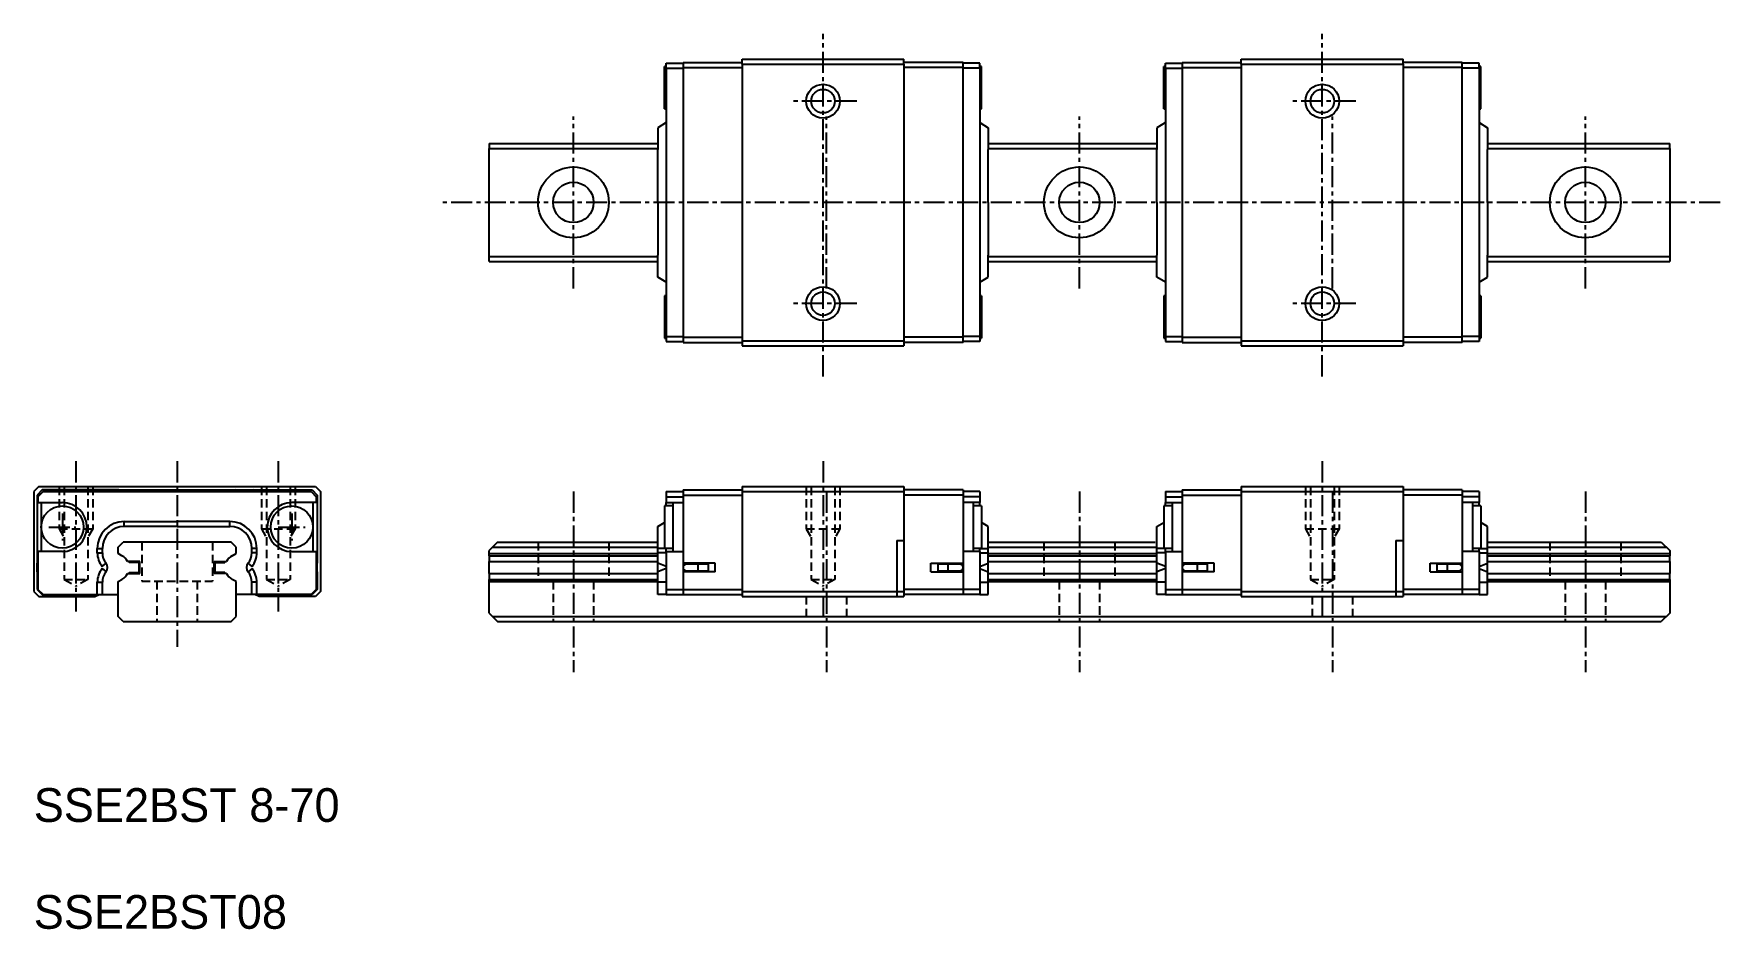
# Model space of a CAD drawing. Extents: x 10 to 110, y 10 to 63.1.
import ezdxf

# ---------------------------------------------------------------- set-up
doc = ezdxf.new("R2010")
doc.units = 0
doc.linetypes.add('CENTER', pattern=[2, 1.25, -0.25, 0.25, -0.25])
doc.linetypes.add('DASHED', pattern=[0.75, 0.5, -0.25])
doc.layers.get('0').update_dxf_attribs({"linetype": 'CONTINUOUS'})
doc.layers.add('CENTER', color=1, linetype='CENTER')

msp = doc.modelspace()

# ---------------------------------------------------------------- linework, layer by layer
at = {"color": 7, "linetype": 'CONTINUOUS'}
for p, q in [((47.4, 58.62), (47.4, 61.12)), ((47.5, 61.12), (47.4, 61.12)), ((47.5, 61.02), (47.5, 61.32)), ((47.5, 61.32), (48.5, 61.32)), ((47.5, 61.02), (47.5, 45.12)), ((47.5, 61.02), (48.5, 61.02)), ((48.5, 61.37), (48.5, 44.77)), ((48.5, 61.37), (52, 61.37)), ((48.5, 61.07), (52, 61.07)), ((52, 61.57), (61.6, 61.57)), ((52, 61.27), (52, 61.57)), ((52, 61.27), (61.6, 61.27)), ((52, 61.27), (52, 44.87)), ((61.6, 61.27), (61.6, 61.57)), ((65.1, 61.37), (61.6, 61.37)), ((65.1, 61.37), (61.6, 61.37)), ((61.6, 61.27), (61.6, 44.87)), ((65.1, 61.07), (61.6, 61.07)), ((65.1, 61.07), (61.6, 61.07)), ((65.1, 44.77), (65.1, 61.37)), ((66.1, 61.32), (65.1, 61.32)), ((66.1, 61.02), (65.1, 61.02)), ((66.1, 61.02), (66.1, 61.32)), ((66.2, 61.12), (66.1, 61.12)), ((66.2, 61.12), (66.1, 61.12)), ((66.1, 61.02), (66.1, 45.12)), ((66.2, 58.62), (66.2, 61.12)), ((66.2, 58.62), (66.2, 61.12)), ((77, 58.62), (77, 61.12)), ((77.1, 61.12), (77, 61.12)), ((77.1, 61.02), (77.1, 61.32)), ((77.1, 61.32), (78.1, 61.32)), ((77.1, 61.02), (77.1, 45.12)), ((77.1, 61.02), (78.1, 61.02)), ((78.1, 61.37), (78.1, 44.77)), ((78.1, 61.37), (81.6, 61.37)), ((78.1, 61.07), (81.6, 61.07)), ((81.6, 61.57), (91.2, 61.57)), ((81.6, 61.27), (81.6, 61.57)), ((81.6, 61.27), (81.6, 44.87)), ((81.6, 61.27), (91.2, 61.27)), ((91.2, 61.27), (91.2, 61.57)), ((94.7, 61.37), (91.2, 61.37)), ((94.7, 61.37), (91.2, 61.37)), ((91.2, 61.27), (91.2, 44.87)), ((94.7, 61.07), (91.2, 61.07)), ((94.7, 61.07), (91.2, 61.07)), ((94.7, 44.77), (94.7, 61.37)), ((95.7, 61.32), (94.7, 61.32)), ((95.7, 61.02), (94.7, 61.02)), ((95.7, 61.02), (95.7, 61.32)), ((95.8, 61.12), (95.7, 61.12)), ((95.8, 61.12), (95.7, 61.12)), ((95.7, 61.02), (95.7, 45.12)), ((95.8, 58.62), (95.8, 61.12)), ((95.8, 58.62), (95.8, 61.12)), ((47.4, 58.62), (47.5, 58.62)), ((66.1, 58.62), (66.2, 58.62)), ((66.1, 58.62), (66.2, 58.62)), ((77, 58.62), (77.1, 58.62)), ((95.7, 58.62), (95.8, 58.62)), ((95.7, 58.62), (95.8, 58.62)), ((47.5, 57.8), (47, 57.5)), ((47, 57.5), (47, 56.2)), ((66.1, 57.8), (66.6, 57.5)), ((66.6, 57.5), (66.6, 56.2)), ((77.1, 57.8), (76.6, 57.5)), ((76.6, 57.5), (76.6, 56.2)), ((95.7, 57.8), (96.2, 57.5)), ((96.2, 57.5), (96.2, 56.2)), ((37, 56.57), (47, 56.57)), ((37, 56.57), (37, 56.27)), ((37, 49.87), (37, 56.27)), ((37, 56.27), (47, 56.27)), ((47, 53.07), (47, 56.2)), ((66.6, 56.57), (76.6, 56.57)), ((66.6, 56.27), (76.6, 56.27)), ((66.6, 53.07), (66.6, 56.2)), ((76.6, 53.07), (76.6, 56.2)), ((96.2, 56.57), (107, 56.57)), ((96.2, 56.27), (107, 56.27)), ((96.2, 53.07), (96.2, 56.2)), ((107, 56.27), (107, 56.57)), ((107, 56.27), (107, 49.87)), ((47, 53.07), (47, 49.94)), ((66.6, 53.07), (66.6, 49.94)), ((76.6, 53.07), (76.6, 49.94)), ((96.2, 53.07), (96.2, 49.94)), ((37, 49.87), (47, 49.87)), ((37, 49.57), (37, 49.87)), ((37, 49.57), (47, 49.57)), ((47, 48.64), (47, 49.94)), ((66.6, 48.64), (66.6, 49.94)), ((66.6, 49.87), (76.6, 49.87)), ((66.6, 49.57), (76.6, 49.57)), ((76.6, 48.64), (76.6, 49.94)), ((96.2, 48.64), (96.2, 49.94)), ((96.2, 49.87), (107, 49.87)), ((96.2, 49.57), (107, 49.57)), ((107, 49.87), (107, 49.57)), ((47.5, 48.34), (47, 48.64)), ((66.1, 48.34), (66.6, 48.64)), ((77.1, 48.34), (76.6, 48.64)), ((95.7, 48.34), (96.2, 48.64)), ((47.5, 47.52), (47.4, 47.52)), ((47.4, 47.52), (47.4, 45.02)), ((66.2, 47.52), (66.1, 47.52)), ((66.2, 47.52), (66.2, 45.02)), ((77, 47.52), (77, 45.02)), ((77.1, 47.52), (77, 47.52)), ((95.8, 47.52), (95.7, 47.52)), ((95.8, 47.52), (95.8, 45.02)), ((47.4, 45.02), (47.5, 45.02)), ((47.5, 45.12), (47.5, 44.82)), ((47.5, 45.12), (48.5, 45.12)), ((48.5, 45.07), (52, 45.07)), ((65.1, 45.07), (61.6, 45.07)), ((65.1, 45.07), (61.6, 45.07)), ((66.1, 45.12), (65.1, 45.12)), ((66.1, 45.12), (66.1, 44.82)), ((66.1, 45.02), (66.2, 45.02)), ((77, 45.02), (77.1, 45.02)), ((77.1, 45.12), (77.1, 44.82)), ((77.1, 45.12), (78.1, 45.12)), ((78.1, 45.07), (81.6, 45.07)), ((94.7, 45.07), (91.2, 45.07)), ((94.7, 45.07), (91.2, 45.07)), ((95.7, 45.12), (94.7, 45.12)), ((95.7, 45.12), (95.7, 44.82)), ((95.7, 45.02), (95.8, 45.02)), ((47.5, 44.82), (48.5, 44.82)), ((48.5, 44.77), (52, 44.77)), ((52, 44.87), (61.6, 44.87)), ((52, 44.87), (52, 44.57)), ((52, 44.57), (61.6, 44.57)), ((61.6, 44.87), (61.6, 44.57)), ((65.1, 44.77), (61.6, 44.77)), ((65.1, 44.77), (61.6, 44.77)), ((66.1, 44.82), (65.1, 44.82)), ((77.1, 44.82), (78.1, 44.82)), ((78.1, 44.77), (81.6, 44.77)), ((81.6, 44.87), (91.2, 44.87)), ((81.6, 44.87), (81.6, 44.57)), ((81.6, 44.57), (91.2, 44.57)), ((91.2, 44.87), (91.2, 44.57)), ((94.7, 44.77), (91.2, 44.77)), ((94.7, 44.77), (91.2, 44.77)), ((95.7, 44.82), (94.7, 44.82)), ((10.3, 36.22), (10, 35.92)), ((10.5, 36.02), (10.2, 35.72)), ((10.3, 36.22), (26.7, 36.22)), ((13.980385, 36.02), (10.5, 36.02)), ((15.019615, 36.02), (13.980385, 36.02)), ((15.019615, 36.02), (21.980385, 36.02)), ((21.980385, 36.02), (23.019615, 36.02)), ((23.019615, 36.02), (26.5, 36.02)), ((26.5, 36.02), (26.8, 35.72)), ((26.7, 36.22), (27, 35.92)), ((48.5, 36.02), (52, 36.02)), ((48.5, 36.02), (48.5, 35.72)), ((52, 36.22), (61.6, 36.22)), ((52, 36.22), (52, 35.92)), ((61.6, 36.22), (61.6, 35.92)), ((65.1, 36.02), (61.6, 36.02)), ((65.1, 36.02), (61.6, 36.02)), ((65.1, 36.02), (65.1, 35.72)), ((65.1, 36.02), (65.1, 35.72)), ((78.1, 36.02), (81.6, 36.02)), ((78.1, 36.02), (78.1, 35.72)), ((81.6, 36.22), (91.2, 36.22)), ((81.6, 36.22), (81.6, 35.92)), ((91.2, 36.22), (91.2, 35.92)), ((94.7, 36.02), (91.2, 36.02)), ((94.7, 36.02), (91.2, 36.02)), ((94.7, 36.02), (94.7, 35.72)), ((94.7, 36.02), (94.7, 35.72)), ((10, 35.92), (10, 30)), ((10.2, 35.72), (10.2, 31.67)), ((10.55, 35.92), (10.25, 35.62)), ((10.25, 35.62), (10.25, 35.27)), ((10.25, 35.27), (11.7, 35.27)), ((10.45, 35.27), (10.45, 33.82)), ((10.55, 35.92), (26.45, 35.92)), ((26.75, 35.27), (25.3, 35.27)), ((26.45, 35.92), (26.75, 35.62)), ((26.55, 35.27), (26.55, 33.82)), ((26.75, 35.62), (26.75, 35.27)), ((26.8, 35.72), (26.8, 31.67)), ((27, 35.92), (27, 30)), ((47.9, 35.07), (47.4, 35.07)), ((47.4, 35.07), (47.4, 32.57)), ((47.5, 35.92), (48.5, 35.92)), ((47.5, 35.92), (47.5, 35.62)), ((47.5, 35.62), (47.5, 35.27)), ((47.5, 35.62), (48.5, 35.62)), ((47.5, 35.27), (48.5, 35.27)), ((47.5, 35.07), (47.5, 35.27)), ((47.9, 35.27), (47.9, 33.82)), ((48.5, 35.72), (52, 35.72)), ((48.5, 35.72), (48.5, 31.67)), ((52, 35.92), (61.6, 35.92)), ((52, 35.92), (52, 30)), ((61.6, 35.92), (61.6, 30)), ((61.6, 35.92), (61.6, 33.02)), ((65.1, 35.72), (61.6, 35.72)), ((65.1, 35.72), (61.6, 35.72)), ((66.1, 35.92), (65.1, 35.92)), ((65.1, 35.72), (65.1, 31.67)), ((65.1, 35.72), (65.1, 31.67)), ((66.1, 35.62), (65.1, 35.62)), ((66.1, 35.27), (65.1, 35.27)), ((65.7, 35.27), (65.7, 33.82)), ((66.2, 35.07), (65.7, 35.07)), ((66.1, 35.92), (66.1, 35.62)), ((66.1, 35.62), (66.1, 35.27)), ((66.1, 35.07), (66.1, 35.27)), ((66.2, 35.07), (66.2, 32.57)), ((77, 35.07), (77, 32.57)), ((77.5, 35.07), (77, 35.07)), ((77.1, 35.92), (78.1, 35.92)), ((77.1, 35.92), (77.1, 35.62)), ((77.1, 35.62), (77.1, 35.27)), ((77.1, 35.62), (78.1, 35.62)), ((77.1, 35.27), (78.1, 35.27)), ((77.1, 35.07), (77.1, 35.27)), ((77.5, 35.27), (77.5, 33.82)), ((78.1, 35.72), (78.1, 31.67)), ((78.1, 35.72), (81.6, 35.72)), ((81.6, 35.92), (91.2, 35.92)), ((81.6, 35.92), (81.6, 30)), ((91.2, 35.92), (91.2, 30)), ((91.2, 35.92), (91.2, 33.02)), ((94.7, 35.72), (91.2, 35.72)), ((94.7, 35.72), (91.2, 35.72)), ((95.7, 35.92), (94.7, 35.92)), ((94.7, 35.72), (94.7, 31.67)), ((94.7, 35.72), (94.7, 31.67)), ((95.7, 35.62), (94.7, 35.62)), ((95.7, 35.27), (94.7, 35.27)), ((95.3, 35.27), (95.3, 33.82)), ((95.8, 35.07), (95.3, 35.07)), ((95.7, 35.92), (95.7, 35.62)), ((95.7, 35.62), (95.7, 35.27)), ((95.7, 35.07), (95.7, 35.27)), ((95.8, 35.07), (95.8, 32.57)), ((15.37, 34.15), (18.5, 34.15)), ((15.37, 33.85), (15.37, 34.15)), ((21.63, 34.15), (18.5, 34.15)), ((18.5, 34.15), (18.5, 33.85)), ((21.63, 33.85), (21.63, 34.15)), ((47, 33.85), (47.4, 34.09)), ((66.6, 33.85), (66.2, 34.09)), ((76.6, 33.85), (77, 34.09)), ((96.2, 33.85), (95.8, 34.09)), ((10.45, 33.82), (10.45, 32.37)), ((18.5, 33.85), (15.37, 33.85)), ((18.5, 33.85), (21.63, 33.85)), ((26.55, 33.82), (26.55, 32.37)), ((47, 32.55), (47, 33.85)), ((47.9, 33.82), (47.9, 32.37)), ((61.17, 33.02), (61.17, 29.72)), ((61.17, 33.02), (61.6, 33.02)), ((65.7, 33.82), (65.7, 32.37)), ((66.6, 32.55), (66.6, 33.85)), ((76.6, 32.55), (76.6, 33.85)), ((77.5, 33.82), (77.5, 32.37)), ((90.77, 33.02), (91.2, 33.02)), ((90.77, 33.02), (90.77, 29.72)), ((95.3, 33.82), (95.3, 32.37)), ((96.2, 32.55), (96.2, 33.85)), ((10.25, 32.37), (10.25, 30.12)), ((11.7, 32.37), (10.25, 32.37)), ((13.77, 32.294266), (13.77, 32.55)), ((13.77, 32.55), (14.07, 32.55)), ((13.77, 32.294266), (14.07, 32.294266)), ((14.07, 32.294266), (14.07, 32.55)), ((15, 32.62), (15.3, 32.92)), ((15, 32.253851), (15, 32.62)), ((15.2305, 32.120772), (15, 32.253851)), ((21.7, 32.92), (15.3, 32.92)), ((22, 32.62), (21.7, 32.92)), ((21.7695, 32.120772), (22, 32.253851)), ((22, 32.253851), (22, 32.62)), ((22.93, 32.294266), (22.93, 32.55)), ((23.23, 32.55), (22.93, 32.55)), ((23.23, 32.294266), (22.93, 32.294266)), ((23.23, 32.294266), (23.23, 32.55)), ((25.3, 32.37), (26.75, 32.37)), ((26.75, 32.37), (26.75, 30.12)), ((37.5, 32.92), (37, 32.42)), ((37, 32.253851), (37, 32.42)), ((37, 32.253851), (47, 32.253851)), ((37, 32.120772), (37, 32.253851)), ((37, 32.120772), (47, 32.120772)), ((37, 32.120772), (37, 31.77)), ((37.2, 32.62), (47, 32.62)), ((37.5, 32.92), (47, 32.92)), ((47, 32.294266), (47, 32.55)), ((47.4, 32.55), (47, 32.55)), ((47.5, 32.294266), (47, 32.294266)), ((47, 31.66979), (47, 32.294266)), ((47.4, 32.57), (47.9, 32.57)), ((47.5, 32.55), (47.4, 32.55)), ((47.5, 32.37), (47.5, 32.57)), ((47.5, 32.37), (47.5, 30.12)), ((47.5, 32.37), (48.5, 32.37)), ((66.1, 32.37), (65.1, 32.37)), ((65.7, 32.57), (66.2, 32.57)), ((66.1, 32.37), (66.1, 32.57)), ((66.1, 32.55), (66.6, 32.55)), ((66.1, 32.37), (66.1, 30.12)), ((66.1, 32.294266), (66.6, 32.294266)), ((66.6, 32.92), (76.5, 32.92)), ((66.6, 32.62), (76.6, 32.62)), ((66.6, 32.294266), (66.6, 32.55)), ((66.6, 31.66979), (66.6, 32.294266)), ((66.6, 32.253851), (76.6, 32.253851)), ((66.6, 32.120772), (76.6, 32.120772)), ((76.6, 32.294266), (76.6, 32.55)), ((77, 32.55), (76.6, 32.55)), ((77.1, 32.294266), (76.6, 32.294266)), ((76.6, 31.66979), (76.6, 32.294266)), ((77, 32.57), (77.5, 32.57)), ((77.1, 32.55), (77, 32.55)), ((77.1, 32.37), (77.1, 32.57)), ((77.1, 32.37), (77.1, 30.12)), ((77.1, 32.37), (78.1, 32.37)), ((95.7, 32.37), (94.7, 32.37)), ((95.3, 32.57), (95.8, 32.57)), ((95.7, 32.37), (95.7, 32.57)), ((95.7, 32.55), (96.2, 32.55)), ((95.7, 32.37), (95.7, 30.12)), ((95.7, 32.294266), (96.2, 32.294266)), ((96.2, 32.92), (106.5, 32.92)), ((96.2, 32.62), (106.8, 32.62)), ((96.2, 32.294266), (96.2, 32.55)), ((96.2, 31.66979), (96.2, 32.294266)), ((96.2, 32.253851), (107, 32.253851)), ((96.2, 32.120772), (107, 32.120772)), ((106.5, 32.92), (107, 32.42)), ((107, 32.42), (107, 32.253851)), ((107, 32.253851), (107, 32.120772)), ((107, 31.77), (107, 32.120772)), ((10.2, 31.17), (10.2, 31.67)), ((10.2, 31.67), (10.25, 31.67)), ((10.2, 31.17), (10.2, 30.12)), ((10.2, 31.17), (10.25, 31.17)), ((14.054642, 31.482448), (14.288956, 31.66979)), ((14.054642, 31.357552), (14.288956, 31.17021)), ((16.3, 31.77), (15.567581, 31.77)), ((15.567581, 31.07), (16.3, 31.07)), ((16.25, 31.72), (15.667964, 31.72)), ((15.667964, 31.12), (16.25, 31.12)), ((16.25, 31.12), (16.25, 31.72)), ((16.3, 31.07), (16.3, 31.77)), ((20.7, 31.77), (21.432419, 31.77)), ((20.7, 31.07), (20.7, 31.77)), ((21.432419, 31.07), (20.7, 31.07)), ((20.75, 31.72), (21.332036, 31.72)), ((20.75, 31.12), (20.75, 31.72)), ((21.332036, 31.12), (20.75, 31.12)), ((22.945358, 31.482448), (22.711044, 31.66979)), ((22.945358, 31.357552), (22.711044, 31.17021)), ((26.8, 31.67), (26.75, 31.67)), ((26.8, 31.17), (26.75, 31.17)), ((26.8, 31.17), (26.8, 31.67)), ((26.8, 31.17), (26.8, 30.12)), ((37, 31.77), (47, 31.77)), ((37, 31.07), (37, 31.77)), ((37, 31.07), (47, 31.07)), ((37, 31.07), (37, 30.719228)), ((47, 31.17021), (47, 31.66979)), ((47.5, 31.482448), (47, 31.66979)), ((47.5, 31.357552), (47, 31.17021)), ((47, 30.545734), (47, 31.17021)), ((48.5, 31.67), (48.5, 31.17)), ((50.4, 31.67), (48.5, 31.67)), ((50.4, 31.17), (48.5, 31.17)), ((48.5, 31.17), (48.5, 30.12)), ((49.4, 31.62), (48.7, 31.62)), ((49.4, 31.62), (48.7, 31.62)), ((48.7, 31.22), (49.4, 31.22)), ((48.7, 31.22), (49.4, 31.22)), ((49, 31.62), (49, 31.67)), ((49, 31.17), (49, 31.22)), ((49.32899, 31.62), (49.32899, 31.67)), ((49.32899, 31.17), (49.32899, 31.22)), ((50, 31.62), (49.4, 31.62)), ((50, 31.62), (49.4, 31.62)), ((49.4, 31.22), (49.4, 31.62)), ((49.4, 31.22), (49.4, 31.62)), ((49.4, 31.22), (50, 31.22)), ((49.4, 31.22), (50, 31.22)), ((50, 31.22), (50, 31.62)), ((50, 31.22), (50, 31.62)), ((50.4, 31.17), (50.4, 31.67)), ((63.2, 31.17), (63.2, 31.67)), ((63.2, 31.17), (63.2, 31.67)), ((63.2, 31.67), (65.1, 31.67)), ((63.2, 31.67), (65.1, 31.67)), ((63.2, 31.17), (65.1, 31.17)), ((63.2, 31.17), (65.1, 31.17)), ((63.6, 31.62), (63.6, 31.22)), ((64.2, 31.62), (63.6, 31.62)), ((63.6, 31.22), (64.2, 31.22)), ((64.9, 31.62), (64.2, 31.62)), ((64.2, 31.62), (64.2, 31.22)), ((64.2, 31.22), (64.9, 31.22)), ((64.27101, 31.62), (64.27101, 31.67)), ((64.27101, 31.62), (64.27101, 31.67)), ((64.27101, 31.17), (64.27101, 31.22)), ((64.27101, 31.17), (64.27101, 31.22)), ((64.6, 31.62), (64.6, 31.67)), ((64.6, 31.62), (64.6, 31.67)), ((64.6, 31.17), (64.6, 31.22)), ((64.6, 31.17), (64.6, 31.22)), ((65.1, 31.67), (65.1, 31.17)), ((65.1, 31.17), (65.1, 30.12)), ((65.1, 31.17), (65.1, 30.12)), ((66.1, 31.482448), (66.6, 31.66979)), ((66.1, 31.357552), (66.6, 31.17021)), ((66.6, 31.77), (76.6, 31.77)), ((66.6, 31.17021), (66.6, 31.66979)), ((66.6, 30.545734), (66.6, 31.17021)), ((66.6, 31.07), (76.6, 31.07)), ((76.6, 31.17021), (76.6, 31.66979)), ((77.1, 31.482448), (76.6, 31.66979)), ((77.1, 31.357552), (76.6, 31.17021)), ((76.6, 30.545734), (76.6, 31.17021)), ((80, 31.67), (78.1, 31.67)), ((78.1, 31.67), (78.1, 31.17)), ((80, 31.17), (78.1, 31.17)), ((78.1, 31.17), (78.1, 30.12)), ((79, 31.62), (78.3, 31.62)), ((79, 31.62), (78.3, 31.62)), ((78.3, 31.22), (79, 31.22)), ((78.3, 31.22), (79, 31.22)), ((78.6, 31.62), (78.6, 31.67)), ((78.6, 31.17), (78.6, 31.22)), ((78.92899, 31.62), (78.92899, 31.67)), ((78.92899, 31.17), (78.92899, 31.22)), ((79.6, 31.62), (79, 31.62)), ((79.6, 31.62), (79, 31.62)), ((79, 31.22), (79, 31.62)), ((79, 31.22), (79, 31.62)), ((79, 31.22), (79.6, 31.22)), ((79, 31.22), (79.6, 31.22)), ((79.6, 31.22), (79.6, 31.62)), ((79.6, 31.22), (79.6, 31.62)), ((80, 31.17), (80, 31.67)), ((92.8, 31.67), (94.7, 31.67)), ((92.8, 31.67), (94.7, 31.67)), ((92.8, 31.17), (92.8, 31.67)), ((92.8, 31.17), (92.8, 31.67)), ((92.8, 31.17), (94.7, 31.17)), ((92.8, 31.17), (94.7, 31.17)), ((93.8, 31.62), (93.2, 31.62)), ((93.2, 31.62), (93.2, 31.22)), ((93.2, 31.22), (93.8, 31.22)), ((93.8, 31.62), (93.8, 31.22)), ((94.5, 31.62), (93.8, 31.62)), ((93.8, 31.22), (94.5, 31.22)), ((93.87101, 31.62), (93.87101, 31.67)), ((93.87101, 31.62), (93.87101, 31.67)), ((93.87101, 31.17), (93.87101, 31.22)), ((93.87101, 31.17), (93.87101, 31.22)), ((94.2, 31.62), (94.2, 31.67)), ((94.2, 31.62), (94.2, 31.67)), ((94.2, 31.17), (94.2, 31.22)), ((94.2, 31.17), (94.2, 31.22)), ((94.7, 31.67), (94.7, 31.17)), ((94.7, 31.17), (94.7, 30.12)), ((94.7, 31.17), (94.7, 30.12)), ((95.7, 31.482448), (96.2, 31.66979)), ((95.7, 31.357552), (96.2, 31.17021)), ((96.2, 31.77), (107, 31.77)), ((96.2, 31.17021), (96.2, 31.66979)), ((96.2, 30.545734), (96.2, 31.17021)), ((96.2, 31.07), (107, 31.07)), ((107, 31.77), (107, 31.07)), ((107, 30.719228), (107, 31.07)), ((10, 30), (10.3, 29.7)), ((10.2, 30.12), (10.5, 29.82)), ((10.25, 30.12), (10.55, 29.82)), ((13.77, 30.545734), (14.07, 30.545734)), ((13.77, 29.82), (13.77, 30.545734)), ((14.07, 29.82), (14.07, 30.545734)), ((15, 30.586149), (15.2305, 30.719228)), ((15, 28.52), (15, 30.586149)), ((22, 30.586149), (21.7695, 30.719228)), ((22, 28.52), (22, 30.586149)), ((23.23, 30.545734), (22.93, 30.545734)), ((22.93, 29.82), (22.93, 30.545734)), ((23.23, 29.82), (23.23, 30.545734)), ((26.75, 30.12), (26.45, 29.82)), ((26.8, 30.12), (26.5, 29.82)), ((27, 30), (26.7, 29.7)), ((37, 30.719228), (47, 30.719228)), ((37, 30.586149), (37, 30.719228)), ((37, 30.586149), (47, 30.586149)), ((37, 28.72), (37, 30.586149)), ((47, 29.82), (47, 30.545734)), ((47.5, 30.545734), (47, 30.545734)), ((47.5, 30.12), (47.5, 29.82)), ((47.5, 30.12), (48.5, 30.12)), ((48.5, 30.12), (52, 30.12)), ((48.5, 30.12), (48.5, 29.82)), ((65.1, 30.12), (61.6, 30.12)), ((65.1, 30.12), (61.6, 30.12)), ((65.1, 30.12), (65.1, 29.82)), ((66.1, 30.12), (65.1, 30.12)), ((65.1, 30.12), (65.1, 29.82)), ((66.1, 30.545734), (66.6, 30.545734)), ((66.1, 30.12), (66.1, 29.82)), ((66.6, 30.719228), (76.6, 30.719228)), ((66.6, 30.586149), (76.6, 30.586149)), ((66.6, 29.82), (66.6, 30.545734)), ((76.6, 29.82), (76.6, 30.545734)), ((77.1, 30.545734), (76.6, 30.545734)), ((77.1, 30.12), (77.1, 29.82)), ((77.1, 30.12), (78.1, 30.12)), ((78.1, 30.12), (81.6, 30.12)), ((78.1, 30.12), (78.1, 29.82)), ((81.6, 30), (91.2, 30)), ((81.6, 30), (81.6, 29.7)), ((94.7, 30.12), (91.2, 30.12)), ((94.7, 30.12), (91.2, 30.12)), ((91.2, 30), (91.2, 29.7)), ((94.7, 30.12), (94.7, 29.82)), ((95.7, 30.12), (94.7, 30.12)), ((94.7, 30.12), (94.7, 29.82)), ((95.7, 30.545734), (96.2, 30.545734)), ((95.7, 30.12), (95.7, 29.82)), ((96.2, 30.719228), (107, 30.719228)), ((96.2, 30.586149), (107, 30.586149)), ((96.2, 29.82), (96.2, 30.545734)), ((107, 30.719228), (107, 30.586149)), ((107, 30.586149), (107, 28.72)), ((10.3, 29.7), (13.627747, 29.7)), ((10.5, 29.82), (10.55, 29.82)), ((10.55, 29.82), (13.77, 29.82)), ((13.627747, 29.7), (13.885087, 29.82)), ((13.77, 29.82), (14.07, 29.82)), ((14.07, 29.82), (15, 29.82)), ((22.93, 29.82), (22, 29.82)), ((23.23, 29.82), (22.93, 29.82)), ((23.372253, 29.7), (23.114913, 29.82)), ((26.45, 29.82), (23.23, 29.82)), ((26.7, 29.7), (23.372253, 29.7)), ((26.5, 29.82), (26.45, 29.82)), ((47.5, 29.82), (47, 29.82)), ((47.5, 29.82), (48.5, 29.82)), ((48.5, 29.82), (52, 29.82)), ((52, 30), (61.6, 30)), ((52, 30), (52, 29.7)), ((52, 29.7), (61.6, 29.7)), ((61.6, 30), (61.6, 29.7)), ((65.1, 29.82), (61.6, 29.82)), ((65.1, 29.82), (61.6, 29.82)), ((66.1, 29.82), (65.1, 29.82)), ((66.1, 29.82), (66.6, 29.82)), ((77.1, 29.82), (76.6, 29.82)), ((77.1, 29.82), (78.1, 29.82)), ((78.1, 29.82), (81.6, 29.82)), ((81.6, 29.7), (91.2, 29.7)), ((94.7, 29.82), (91.2, 29.82)), ((94.7, 29.82), (91.2, 29.82)), ((95.7, 29.82), (94.7, 29.82)), ((95.7, 29.82), (96.2, 29.82)), ((15.3, 28.22), (15, 28.52)), ((15.3, 28.22), (21.7, 28.22)), ((21.7, 28.22), (22, 28.52)), ((37, 28.72), (37.5, 28.22)), ((37.2, 28.52), (106.8, 28.52)), ((37.5, 28.22), (106.5, 28.22)), ((107, 28.72), (106.5, 28.22))]:
    msp.add_line(p, q, dxfattribs=at)
at = {"color": 3, "linetype": 'DASHED'}
for p, q in [((11.5, 36.22), (11.5, 33.72)), ((11.8, 36.22), (11.8, 30.72)), ((13.2, 36.22), (13.2, 30.72)), ((13.500044, 36.22), (13.500044, 33.72)), ((23.5, 36.22), (23.5, 33.72)), ((23.8, 36.22), (23.8, 30.72)), ((25.2, 36.22), (25.2, 30.72)), ((25.500044, 36.22), (25.500044, 33.72)), ((55.8, 36.22), (55.8, 33.72)), ((56.1, 36.22), (56.1, 30.72)), ((57.5, 36.22), (57.5, 30.72)), ((57.8, 36.22), (57.8, 33.72)), ((85.4, 36.22), (85.4, 33.72)), ((85.7, 36.22), (85.7, 30.72)), ((87.1, 36.22), (87.1, 30.72)), ((87.4, 36.22), (87.4, 33.72)), ((11.5, 33.72), (13.500044, 33.72)), ((11.5, 33.72), (11.8, 33.200385)), ((13.500044, 33.72), (13.2, 33.200385)), ((23.5, 33.72), (23.8, 33.200385)), ((23.5, 33.72), (25.500044, 33.72)), ((25.500044, 33.72), (25.2, 33.200385)), ((55.8, 33.72), (56.1, 33.200385)), ((55.8, 33.72), (57.8, 33.72)), ((57.8, 33.72), (57.5, 33.200385)), ((85.4, 33.72), (85.7, 33.200385)), ((85.4, 33.72), (87.4, 33.72)), ((87.4, 33.72), (87.1, 33.200385)), ((16.4, 32.92), (16.4, 30.62)), ((20.6, 32.92), (20.6, 30.62)), ((39.9, 32.92), (39.9, 30.62)), ((44.1, 32.92), (44.1, 30.62)), ((69.9, 32.92), (69.9, 30.62)), ((74.1, 32.92), (74.1, 30.62)), ((99.9, 32.92), (99.9, 30.62)), ((104.1, 32.92), (104.1, 30.62)), ((11.8, 30.72), (12.5, 30.315855)), ((11.8, 30.72), (13.2, 30.72)), ((13.2, 30.72), (12.5, 30.315855)), ((16.4, 30.62), (20.6, 30.62)), ((17.3, 30.62), (17.3, 28.22)), ((19.7, 30.62), (19.7, 28.22)), ((23.8, 30.72), (24.5, 30.315855)), ((23.8, 30.72), (25.2, 30.72)), ((25.2, 30.72), (24.5, 30.315855)), ((39.9, 30.62), (44.1, 30.62)), ((40.8, 30.62), (40.8, 28.22)), ((43.2, 30.62), (43.2, 28.22)), ((56.1, 30.72), (57.5, 30.72)), ((56.1, 30.72), (56.8, 30.315855)), ((57.5, 30.72), (56.8, 30.315855)), ((69.9, 30.62), (74.1, 30.62)), ((70.8, 30.62), (70.8, 28.22)), ((73.2, 30.62), (73.2, 28.22)), ((85.7, 30.72), (87.1, 30.72)), ((85.7, 30.72), (86.4, 30.315855)), ((87.1, 30.72), (86.4, 30.315855)), ((99.9, 30.62), (104.1, 30.62)), ((100.8, 30.62), (100.8, 28.22)), ((103.2, 30.62), (103.2, 28.22)), ((55.8, 29.72), (55.8, 28.22)), ((58.2, 29.72), (58.2, 28.22)), ((85.8, 29.72), (85.8, 28.22)), ((88.2, 29.72), (88.2, 28.22))]:
    msp.add_line(p, q, dxfattribs=at)
at = {"color": 3, "linetype": 'CONTINUOUS'}
for centre in [(56.8, 59.07), (86.4, 59.07), (56.8, 47.07), (86.4, 47.07)]:
    msp.add_circle(centre, 1, dxfattribs=at)
at = {"color": 7, "linetype": 'CONTINUOUS'}
for centre, radius in [((56.8, 59.07), 0.7), ((86.4, 59.07), 0.7), ((42, 53.07), 2.1), ((72, 53.07), 2.1), ((102, 53.07), 2.1), ((42, 53.07), 1.2), ((72, 53.07), 1.2), ((102, 53.07), 1.2), ((56.8, 47.07), 0.7), ((86.4, 47.07), 0.7), ((11.7, 33.82), 1.25), ((25.3, 33.82), 1.25)]:
    msp.add_circle(centre, radius, dxfattribs=at)
for centre, radius, start, end in [((14.5, 34.72), 1.4, 111.786789, 121.002719), ((14.5, 34.72), 1.4, 58.997281, 68.213211), ((22.5, 34.72), 1.4, 111.786789, 121.002719), ((22.5, 34.72), 1.4, 58.997281, 68.213211), ((11.7, 33.82), 1.45, 270, 90), ((25.3, 33.82), 1.45, 90, 270), ((15.370023, 32.549977), 1.600023, 90.000833, 179.999167), ((21.629977, 32.549977), 1.600023, 0.000833, 89.999167), ((15.37, 32.55), 1.3, 90, 180), ((21.63, 32.55), 1.3, 0, 90), ((15.06985, 32.294213), 1.29985, 179.997683, 218.646033), ((15.07, 32.294266), 1, 180, 218.643716), ((14.793, 31.363), 0.875, 27.719468, 60), ((22.207, 31.363), 0.875, 120, 152.280532), ((21.93, 32.294266), 1, 321.356284, 0), ((21.93015, 32.294213), 1.29985, 321.353967, 0.002317), ((15.06985, 30.545787), 1.29985, 141.353967, 180.002317), ((15.07, 30.545734), 1, 141.356284, 180), ((13.976538, 31.42), 0.4, 321.356284, 38.643716), ((14.793, 31.477), 0.875, 300, 332.280532), ((14.793, 31.363), 0.945, 22.196276, 25.51122), ((14.793, 31.477), 0.945, 334.48878, 337.803724), ((22.207, 31.363), 0.945, 154.48878, 157.803724), ((22.207, 31.477), 0.945, 202.196276, 205.51122), ((22.207, 31.477), 0.875, 207.719468, 240), ((23.023462, 31.42), 0.4, 141.356284, 218.643716), ((21.93, 30.545734), 1, 0, 38.643716), ((21.93015, 30.545787), 1.29985, 359.997683, 38.646033), ((48.7, 31.42), 0.2, 90, 180), ((48.7, 31.42), 0.2, 90, 180), ((48.7, 31.42), 0.2, 180, 270), ((48.7, 31.42), 0.2, 180, 270), ((64.9, 31.42), 0.2, 0, 90), ((64.9, 31.42), 0.2, 270, 0), ((78.3, 31.42), 0.2, 90, 180), ((78.3, 31.42), 0.2, 90, 180), ((78.3, 31.42), 0.2, 180, 270), ((78.3, 31.42), 0.2, 180, 270), ((94.5, 31.42), 0.2, 0, 90), ((94.5, 31.42), 0.2, 270, 0)]:
    msp.add_arc(centre, radius, start, end, dxfattribs=at)
at = {"layer": 'CENTER', "color": 1, "linetype": 'CENTER'}
for p, q in [((56.8, 42.753), (56.8, 63.07)), ((86.4, 42.753), (86.4, 63.07)), ((58.8, 59.07), (54.8, 59.07)), ((88.4, 59.07), (84.4, 59.07)), ((42, 47.97), (42, 58.17)), ((57, 47.97), (57, 58.17)), ((72, 47.97), (72, 58.17)), ((87, 47.97), (87, 58.17)), ((102, 47.97), (102, 58.17)), ((110, 53.07), (34, 53.07)), ((58.8, 47.07), (54.8, 47.07)), ((88.4, 47.07), (84.4, 47.07)), ((12.5, 37.72), (12.5, 28.815855)), ((18.5, 37.72), (18.5, 26.72)), ((24.5, 37.72), (24.5, 28.815855)), ((56.8, 37.72), (56.8, 28.22)), ((86.4, 37.72), (86.4, 28.22)), ((42, 35.92), (42, 25.22)), ((57, 35.92), (57, 25.22)), ((72, 35.92), (72, 25.22)), ((87, 35.92), (87, 25.22)), ((102, 35.92), (102, 25.22)), ((11.7, 34.62), (11.7, 33.02)), ((25.3, 34.62), (25.3, 33.02)), ((10.9, 33.82), (12.5, 33.82)), ((24.5, 33.82), (26.1, 33.82))]:
    msp.add_line(p, q, dxfattribs=at)

# ---------------------------------------------------------------- texts
at = {"color": 7, "linetype": 'CONTINUOUS'}
for s, p in [('SSE2BST 8-70', (10, 16.33743)), ('SSE2BST08', (10, 10))]:
    msp.add_text(s, height=2, dxfattribs=at).set_placement(p)

doc.saveas('drawing.dxf')
